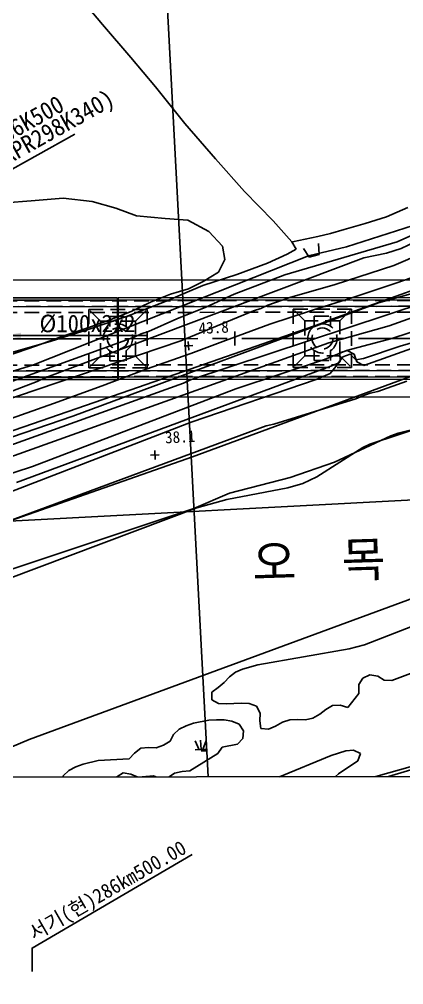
# Model space of a CAD drawing. Header units: millimetres. Extents: x 18534 to 19330, y 1103 to 1810.
# Drawn here: x 18821.5 to 18887.3, y 1362.6 to 1527.8 of the extents above; entities that cross this region are included whole.
import ezdxf
from ezdxf.enums import TextEntityAlignment as Align
from ezdxf.xclip import XClip

# ---------------------------------------------------------------- set-up
doc = ezdxf.new("R2010")
doc.units = ezdxf.units.MM
doc.header["$LTSCALE"] = 10
doc.header["$MEASUREMENT"] = 0
doc.header["$XCLIPFRAME"] = 2
for name, pattern in [('CENTER', [2, 1.25, -0.25, 0.25, -0.25]), ('DASHED2', [0.375, 0.25, -0.125]), ('HIDDEN', [0.375, 0.25, -0.125])]:
    doc.linetypes.add(name, pattern=pattern)
for name, color, linetype in [('TN-CABL', 4, 'Continuous'), ('TZ-BASE', 253, 'Continuous'), ('TZ-CABL', 4, 'Continuous'), ('TZ-LEAL', 1, 'Continuous'), ('TZ-LEAT', 3, 'Continuous')]:
    doc.layers.add(name, color=color, linetype=linetype)
doc.layers.add('TX-PAPR', color=2, linetype='Continuous', plot=False)
doc.styles.add('GHS', font='GulimChe.ttf')
doc.styles.add('GUL', font='GulimChe.ttf')
doc.styles.get("Standard").update_dxf_attribs({"font": 'GulimChe.ttf'})
doc.styles.add('굴림체', font='GulimChe.ttf')
doc.linetypes.add('ZIGZAG', pattern='A,0.0001,-0.2,[131,ltypeshp.shx,S=0.2,R=0,X=-0.2,Y=0],-0.4,[131,ltypeshp.shx,S=0.2,R=180,X=0.2,Y=0],-0.2', length=0.8001)
doc.dimstyles.get("Standard").update_dxf_attribs({"dimtxt": 0.18, "dimasz": 0.18, "dimexe": 0.18, "dimexo": 0.0625, "dimgap": 0.09, "dimtad": 0, "dimtih": 1, "dimtoh": 1, "dimdec": 4, "dimzin": 0, "dimdsep": 46, "dimtxsty": 'Standard', "dimcen": 0.09, "dimadec": 0, "dimazin": 0, "dimtfac": 1, "dimtdec": 4, "dimtofl": 0, "dimtmove": 0, "dimatfit": 3, "dimfxl": 0, "dimtolj": 1, "dimtzin": 0, "dimarcsym": 0})

# ---------------------------------------------------------------- blocks, each defined once
blk = doc.blocks.new('JD-FGHFH5FN')
at = {"layer": 'TZ-BASE'}
for p, q in [((223.83, 143.96), (242.42, -205.9)), ((217.39, 53.97, 41.48), (212.95, 59.25, 41.48)), ((222.24, 48.36, 41.48), (217.39, 53.97, 41.48)), ((226.41, 43.33, 41.48), (222.24, 48.36, 41.48)), ((231.47, 37.07, 41.48), (226.41, 43.33, 41.48)), ((236.69, 30.99, 41.48), (231.47, 37.07, 41.48)), ((241.68, 25.43, 41.48), (236.69, 30.99, 41.48)), ((246.59, 20.39, 41.48), (241.68, 25.43, 41.48)), ((205.16, 23.83, 40.01), (200.79, 23.46, 40.01)), ((210.66, 24.29, 40.01), (205.16, 23.83, 40.01)), ((215.59, 23.68, 40.01), (210.66, 24.29, 40.01)), ((219.63, 22.55, 40.01), (215.59, 23.68, 40.01)), ((223.19, 21.26, 40.01), (219.63, 22.55, 40.01)), ((265.97, 21.07, -1.15), (269.62, 22.68, -1.15)), ((228.08, 20.78, 40.01), (223.19, 21.26, 40.01)), ((231.99, 20.51, 40.01), (228.08, 20.78, 40.01)), ((235.54, 18.53, 40.01), (231.99, 20.51, 40.01)), ((249.78, 16.77, 41.48), (246.59, 20.39, 41.48)), ((258.75, 18.91, -1.15), (262.3, 19.9, -1.15)), ((262.3, 19.9, -1.15), (265.97, 21.07, -1.15)), ((310.49, 18.99, 41.99), (232.43, -6.85, 41.99)), ((237.89, 16.05, 40.01), (235.54, 18.53, 40.01)), ((254.2, 17.7, -1.15), (256.41, 18.23, -1.15)), ((256.41, 18.23, -1.15), (258.75, 18.91, -1.15)), ((259.14, 15.95, 41), (270.51, 19.57, 41)), ((267.78, 16.77, 41.99), (271.52, 18.43, 41.99)), ((248.58, 11.14, 41.99), (267.78, 16.77, 41.99)), ((250.49, 15.53, 41.48), (249.78, 16.77, 41.48)), ((249.9, 16.76, -1.15), (254.2, 17.7, -1.15)), ((268.49, 15.66, 42.99), (272.09, 17.36, 42.99)), ((238.3, 13.74, 40.01), (237.89, 16.05, 40.01)), ((248.95, 14.67, 41.48), (250.49, 15.53, 41.48)), ((251.75, 15.67, 40.14), (252.74, 14.18, 40.14)), ((252.64, 14.38, 41), (259.14, 15.95, 41)), ((254.43, 14.61, 40.14), (254.35, 16.49, 40.14)), ((264.62, 6.34, 41.99), (295, 14.93, 41.99)), ((265.98, 14.85, 42.99), (268.49, 15.66, 42.99)), ((205.54, -4.29, 41), (252.64, 14.38, 41)), ((207.39, -6.57, 42.99), (262.08, 14.02, 42.99)), ((237.21, 11.59, 40.01), (238.3, 13.74, 40.01)), ((245.6, 13.16, 41.48), (248.95, 14.67, 41.48)), ((252.74, 14.18, 40.14), (254.43, 14.61, 40.14)), ((262.08, 14.02, 42.99), (265.98, 14.85, 42.99)), ((272.13, 14.83, 39.99), (267.22, 12.73, 39.99)), ((234.61, 9.98, 40.01), (237.21, 11.59, 40.01)), ((240.38, 11.22, 41.48), (245.6, 13.16, 41.48)), ((267.22, 12.73, 39.99), (257.16, 9.47, 39.99)), ((302.13, 12.09, 39.99), (266.9, 0.21, 39.99)), ((267.71, 9.77, 43.16), (275.3, 12.39, 43.16)), ((101.46, 10.11), (298.24, 10.29)), ((232.08, 8.73, 40.01), (234.61, 9.98, 40.01)), ((234.51, 9.29, 41.48), (240.38, 11.22, 41.48)), ((239.87, 7.85, 41.99), (248.58, 11.14, 41.99)), ((227.97, 6.54, 41.48), (234.51, 9.29, 41.48)), ((229.01, 7.81, 40.01), (232.08, 8.73, 40.01)), ((257.16, 9.47, 39.99), (249.41, 7.28, 39.99)), ((272.24, 9.13, 42.99), (255.98, 3.32, 42.99)), ((260.19, 7.28, 43.16), (267.71, 9.77, 43.16)), ((150.04, 7.15), (219.94, 7.22)), ((150.04, 6.75), (219.94, 6.82)), ((219.94, 7.22), (219.96, -6.78)), ((220.04, 7.22), (289.94, 7.28)), ((220.04, 7.22), (220.06, -6.78)), ((220.04, 6.82), (289.94, 6.88)), ((225.56, 6.47, 40.01), (229.01, 7.81, 40.01)), ((235.02, 5.58, 41.99), (239.87, 7.85, 41.99)), ((249.41, 7.28, 39.99), (245.66, 5.93, 39.99)), ((253.32, 5.09, 43.16), (260.19, 7.28, 43.16)), ((266.41, 2.42, 41), (281.46, 7.79, 41)), ((212.28, -13.05, 41.99), (264.62, 6.34, 41.99)), ((221.47, 4.02, 41.48), (227.97, 6.54, 41.48)), ((222.26, 4.87, 40.01), (225.56, 6.47, 40.01)), ((230.07, 3.6, 41.99), (235.02, 5.58, 41.99)), ((244.46, 5.4, 39.99), (243.21, 4.95, 39.99)), ((245.66, 5.93, 39.99), (244.46, 5.4, 39.99)), ((245.98, 2.7, 43.16), (253.32, 5.09, 43.16)), ((290.85, 5.81, 37.99), (262.07, -4.38, 37.99)), ((214.85, 2.09, 40.01), (218.77, 3.49, 40.01)), ((214.91, 1.79, 41.48), (221.47, 4.02, 41.48)), ((218.77, 3.49, 40.01), (222.26, 4.87, 40.01)), ((225.22, 1.46, 41.99), (230.07, 3.6, 41.99)), ((243.21, 4.95, 39.99), (230.77, -0.17, 39.99)), ((255.98, 3.32, 42.99), (254.78, 2.78, 42.99)), ((208.42, -0.25, 41.48), (214.91, 1.79, 41.48)), ((210.58, 0.63, 40.01), (214.85, 2.09, 40.01)), ((254.78, 2.78, 42.99), (223.5, -8.09, 42.99)), ((238.44, -0.13, 43.16), (245.98, 2.7, 43.16)), ((256.11, -0.49, 41), (266.41, 2.42, 41)), ((278.52, 1.96, 38.99), (268.32, -1.08, 38.99)), ((189.09, -11.69, 41.99), (222.77, 0.47, 41.99)), ((206.05, -1.02, 40.01), (210.58, 0.63, 40.01)), ((220, -1), (220, 1.4)), ((222.77, 0.47, 41.99), (223.97, 1.01, 41.99)), ((223.97, 1.01, 41.99), (225.22, 1.46, 41.99)), ((240, -0.98), (240, 1.42)), ((266.9, 0.21, 39.99), (259.11, -1.8, 39.99)), ((260, -0.96), (260, 1.44)), ((230.77, -0.17, 39.99), (144.08, -29.42, 39.99)), ((182.45, -26.88, 41), (256.11, -0.49, 41)), ((201.09, -2.73, 40.01), (206.05, -1.02, 40.01)), ((201.81, -2.17, 41.48), (208.42, -0.25, 41.48)), ((231.33, -1.04, 43.77), (232.83, -0.96, 43.77)), ((232.08, -1, 43.77), (231.33, -1.04, 43.77)), ((232.04, -0.25, 43.77), (232.08, -1, 43.77)), ((232.12, -1.75, 43.77), (232.04, -0.25, 43.77)), ((232.49, -2.33, 43.16), (238.44, -0.13, 43.16)), ((268.32, -1.08, 38.99), (262.01, -3.16, 38.99)), ((224.81, -4.99, 43.16), (232.49, -2.33, 43.16)), ((259.11, -1.8, 39.99), (255.36, -3.33, 39.99)), ((258.5, -2.88, 38.99), (257.67, -3.97, 38.99)), ((259.24, -1.79, 37.99), (257.99, -2.19, 37.99)), ((257.99, -2.19, 37.99), (258.05, -3.64, 37.99)), ((259.75, -2.47, 38.99), (258.5, -2.88, 38.99)), ((260.41, -2.43, 37.99), (259.24, -1.79, 37.99)), ((260.71, -3.4, 38.99), (259.75, -2.47, 38.99)), ((260.91, -3.73, 37.99), (260.41, -2.43, 37.99)), ((262.01, -3.16, 38.99), (260.71, -3.4, 38.99)), ((700, -4.54), (0.04, -41.74)), ((188.94, -9.33, 41), (205.54, -4.29, 41)), ((256.47, -4.51, 38.99), (202.67, -24.4, 38.99)), ((255.36, -3.33, 39.99), (240.21, -8.39, 39.99)), ((258.05, -3.64, 37.99), (256.35, -5.73, 37.99)), ((257.67, -3.97, 38.99), (256.47, -4.51, 38.99)), ((262.07, -4.38, 37.99), (260.91, -3.73, 37.99)), ((150.06, -6.45), (219.96, -6.38)), ((206.19, -7.15, 42.99), (207.39, -6.57, 42.99)), ((217.31, -7.87, 43.16), (224.81, -4.99, 43.16)), ((220.06, -6.38), (289.96, -6.32)), ((232.76, -20.02, 39.99), (270.05, -6.25, 39.99)), ((256.35, -5.73, 37.99), (253.94, -6.8, 37.99)), ((150.06, -6.85), (219.96, -6.78)), ((223.5, -8.09, 42.99), (160.84, -29.73, 42.99)), ((231.22, -7.39, 41.99), (186.2, -23.6, 41.99)), ((186.28, -14.62, 42.99), (206.19, -7.15, 42.99)), ((208.99, -10.87, 43.16), (217.31, -7.87, 43.16)), ((220.06, -6.78), (289.96, -6.72)), ((232.43, -6.85, 41.99), (231.22, -7.39, 41.99)), ((253.94, -6.8, 37.99), (232.53, -14.11, 37.99)), ((269.46, -7.08, 37.99), (264.46, -8.84, 37.99)), ((101.48, -9.89), (298.26, -9.71)), ((240.21, -8.39, 39.99), (205.4, -21.65, 39.99)), ((261.91, -9.56, 37.99), (260.7, -10.1, 37.99)), ((263.16, -9.11, 37.99), (261.91, -9.56, 37.99)), ((264.46, -8.84, 37.99), (263.16, -9.11, 37.99)), ((200.79, -13.82, 43.16), (208.99, -10.87, 43.16)), ((260.7, -10.1, 37.99), (246.7, -14.41, 37.99)), ((199.72, -17.33, 41.99), (212.28, -13.05, 41.99)), ((232.53, -14.11, 37.99), (190.7, -30.18, 37.99)), ((245.4, -14.69, 37.99), (198.07, -32.23, 37.99)), ((246.7, -14.41, 37.99), (245.4, -14.69, 37.99)), ((274.52, -14.07, 36.99), (263.11, -17.83, 36.99)), ((274.48, -14.35, 36.99), (267.98, -15.95, 36.99)), ((266.73, -16.4, 36.99), (257.07, -20.91, 36.99)), ((267.98, -15.95, 36.99), (266.73, -16.4, 36.99)), ((263.11, -17.83, 36.99), (261.91, -18.41, 36.99)), ((225.59, -19.74, 38.06), (227.09, -19.66, 38.06)), ((226.34, -19.7, 38.06), (225.59, -19.74, 38.06)), ((226.3, -18.95, 38.06), (226.34, -19.7, 38.06)), ((226.38, -20.45, 38.06), (226.3, -18.95, 38.06)), ((261.91, -18.41, 36.99), (254.03, -23.45, 36.99)), ((195.18, -33.23, 39.99), (232.76, -20.02, 39.99)), ((257.07, -20.91, 36.99), (249.47, -23.53, 36.99)), ((205.4, -21.65, 39.99), (181.43, -29.6, 39.99)), ((249.47, -23.53, 36.99), (239.08, -26.23, 36.99)), ((251.63, -24.56, 36.99), (249.08, -25.34, 36.99)), ((254.03, -23.45, 36.99), (251.63, -24.56, 36.99)), ((239.08, -26.23, 36.99), (232.97, -28.87, 36.99)), ((249.08, -25.34, 36.99), (238.65, -27.34, 36.99)), ((204.82, -68.41, 1.89), (318.11, -26.69, 1.89)), ((238.65, -27.34, 36.99), (233.5, -28.75, 36.99)), ((232.97, -28.87, 36.99), (198.95, -40.21, 36.99)), ((233.5, -28.75, 36.99), (201.22, -40.89, 36.99)), ((272.45, -48.22, 36.99), (262.2, -52.23, 36.99)), ((262.2, -52.23, 36.99), (259.6, -52.91, 36.99)), ((259.6, -52.91, 36.99), (243.95, -55.63, 36.99)), ((266.9, -58.28, 36.99), (279.44, -53.6, 36.99)), ((243.95, -55.63, 36.99), (241.35, -56.36, 36.99)), ((239.09, -57.69, 36.99), (238.17, -58.65, 36.99)), ((240.15, -56.89, 36.99), (239.09, -57.69, 36.99)), ((241.35, -56.36, 36.99), (240.15, -56.89, 36.99)), ((261.93, -57.89, 36.99), (263.13, -57.31, 36.99)), ((263.13, -57.31, 36.99), (264.46, -57.56, 36.99)), ((264.46, -57.56, 36.99), (265.58, -58.25, 36.99)), ((238.17, -58.65, 36.99), (237.15, -59.53, 36.99)), ((261.23, -59.02, 36.99), (261.93, -57.89, 36.99)), ((261.26, -60.55, 36.99), (261.23, -59.02, 36.99)), ((265.58, -58.25, 36.99), (266.9, -58.28, 36.99)), ((236.09, -60.32, 36.99), (236.07, -61.63, 36.99)), ((237.15, -59.53, 36.99), (236.09, -60.32, 36.99)), ((259.35, -62.91, 36.99), (261.26, -60.55, 36.99)), ((236.07, -61.63, 36.99), (237.23, -62.24, 36.99)), ((237.23, -62.24, 36.99), (238.55, -62.31, 36.99)), ((238.55, -62.31, 36.99), (241.17, -62.19, 36.99)), ((241.17, -62.19, 36.99), (242.49, -62.27, 36.99)), ((242.49, -62.27, 36.99), (243.74, -62.69, 36.99)), ((243.74, -62.69, 36.99), (244.32, -63.89, 36.99)), ((255.6, -63.3, 36.99), (256.71, -62.59, 36.99)), ((256.71, -62.59, 36.99), (258.06, -62.53, 36.99)), ((258.06, -62.53, 36.99), (259.35, -62.91, 36.99)), ((244.32, -63.89, 36.99), (244.29, -65.21, 36.99)), ((253.38, -64.76, 36.99), (254.54, -64.09, 36.99)), ((254.54, -64.09, 36.99), (255.6, -63.3, 36.99)), ((231.7, -66.04, 36.99), (230.5, -66.62, 36.99)), ((232.96, -65.63, 36.99), (231.7, -66.04, 36.99)), ((235.56, -65.12, 36.99), (232.96, -65.63, 36.99)), ((236.87, -65.02, 36.99), (235.56, -65.12, 36.99)), ((238.19, -65.04, 36.99), (236.87, -65.02, 36.99)), ((239.52, -65.29, 36.99), (238.19, -65.04, 36.99)), ((240.77, -65.81, 36.99), (239.52, -65.29, 36.99)), ((241.47, -66.91, 36.99), (240.77, -65.81, 36.99)), ((244.29, -65.21, 36.99), (244.44, -66.52, 36.99)), ((245.76, -66.63, 36.99), (246.96, -66.1, 36.99)), ((246.96, -66.1, 36.99), (248.16, -65.43, 36.99)), ((248.16, -65.43, 36.99), (249.41, -65.02, 36.99)), ((249.41, -65.02, 36.99), (250.76, -64.96, 36.99)), ((250.76, -64.96, 36.99), (252.08, -65.04, 36.99)), ((252.08, -65.04, 36.99), (253.38, -64.76, 36.99)), ((229.54, -67.54, 36.99), (228.93, -68.7, 36.99)), ((230.5, -66.62, 36.99), (229.54, -67.54, 36.99)), ((241.36, -68.23, 36.99), (241.47, -66.91, 36.99)), ((244.44, -66.52, 36.99), (245.76, -66.63, 36.99)), ((107.12, -109.66, 1.89), (204.82, -68.41, 1.89)), ((227.78, -69.37, 36.99), (226.53, -69.86, 36.99)), ((228.93, -68.7, 36.99), (227.78, -69.37, 36.99)), ((233.23, -68.64, 36.79), (233.92, -70.15, 36.79)), ((234.23, -70.13, 36.79), (234.13, -68.53, 36.79)), ((234.55, -70.11, 36.79), (235.08, -68.57, 36.79)), ((237.83, -69.71, 36.99), (240.44, -69.2, 36.99)), ((240.44, -69.2, 36.99), (241.36, -68.23, 36.99)), ((222.84, -70.73, 36.99), (221.92, -71.69, 36.99)), ((223.9, -69.89, 36.99), (222.84, -70.73, 36.99)), ((225.21, -69.79, 36.99), (223.9, -69.89, 36.99)), ((226.53, -69.86, 36.99), (225.21, -69.79, 36.99)), ((232.31, -73.77, 36.99), (237.13, -70.83, 36.99)), ((233.24, -70.18, 36.79), (235.23, -70.08, 36.79)), ((234.25, -70.36, 36.79), (235.22, -70.33, 36.79)), ((237.13, -70.83, 36.99), (237.83, -69.71, 36.99)), ((256.52, -71.15, 39.99), (259.02, -70.33, 39.99)), ((259.02, -70.33, 39.99), (260.33, -70.23, 39.99)), ((260.33, -70.23, 39.99), (261.54, -70.79, 39.99)), ((261.54, -70.79, 39.99), (261.07, -72.04, 39.99)), ((203.59, -92.84, 39.99), (256.52, -71.15, 39.99)), ((214.03, -72.61, 36.99), (212.78, -73.11, 36.99)), ((216.63, -72.01, 36.99), (214.03, -72.61, 36.99)), ((221.92, -71.69, 36.99), (216.63, -72.01, 36.99)), ((253.39, -78.65, 36.99), (277.64, -71.35, 36.99)), ((261.07, -72.04, 39.99), (257.75, -74.29, 39.99)), ((211.58, -73.73, 36.99), (210.62, -74.65, 36.99)), ((212.78, -73.11, 36.99), (211.58, -73.73, 36.99)), ((219.78, -74.81, 36.99), (220.89, -74.1, 36.99)), ((220.89, -74.1, 36.99), (222.22, -74.35, 36.99)), ((222.22, -74.35, 36.99), (223.47, -74.86, 36.99)), ((228.6, -74.9, 36.99), (229.7, -74.15, 36.99)), ((229.7, -74.15, 36.99), (231, -73.87, 36.99)), ((231, -73.87, 36.99), (232.31, -73.77, 36.99)), ((257.75, -74.29, 39.99), (256.79, -75.21, 39.99)), ((258.85, -76.26, 39.99), (270.4, -72.98, 39.99)), ((262.8, -81.3, 37.99), (286.75, -73.22, 37.99)), ((288.41, -72.79, 37.99), (263.15, -81.24, 37.99)), ((210.62, -74.65, 36.99), (210.54, -75.97, 36.99)), ((223.47, -74.86, 36.99), (226.09, -74.61, 36.99)), ((226.09, -74.61, 36.99), (227.29, -75.17, 36.99))]:
    blk.add_line(p, q, dxfattribs=at)
at = {"layer": 'TZ-BASE', "linetype": 'DASHED2'}
for p, q in [((225, 5.22), (215, 5.21)), ((215, 5.21), (215, -4.79)), ((217, 3.21), (215, 5.21)), ((223, 3.22), (225, 5.22)), ((225, -4.78), (225, 5.22)), ((260, 5.26), (250, 5.25)), ((250, 5.25), (250, -4.75)), ((252, 3.25), (250, 5.25)), ((258, 3.25), (260, 5.26)), ((260, -4.74), (260, 5.26)), ((218.6, 4.02), (218.6, 2.29)), ((218.6, 4.02), (221.4, 4.02)), ((221.4, 4.02), (221.4, 2.29)), ((253.6, 4.05), (253.6, 2.32)), ((253.6, 4.05), (256.4, 4.05)), ((256.4, 4.05), (256.4, 2.32)), ((223, 3.22), (217, 3.21)), ((217, 3.21), (217, -2.79)), ((223, -2.78), (223, 3.22)), ((252, 3.25), (252, -2.75)), ((258, 3.25), (252, 3.25)), ((258, -2.75), (258, 3.25)), ((217, -2.79), (215, -4.79)), ((217, -2.79), (223, -2.78)), ((218.6, -1.86), (218.6, -3.58)), ((221.4, -1.85), (221.4, -3.58)), ((223, -2.78), (225, -4.78)), ((252, -2.75), (250, -4.75)), ((252, -2.75), (258, -2.75)), ((253.6, -1.82), (253.6, -3.55)), ((256.4, -1.82), (256.4, -3.55)), ((258, -2.75), (260, -4.74)), ((215, -4.79), (225, -4.78)), ((218.6, -3.58), (221.4, -3.58)), ((250, -4.75), (260, -4.74)), ((253.6, -3.55), (256.4, -3.55))]:
    blk.add_line(p, q, dxfattribs=at)
at = {"layer": 'TZ-BASE', "linetype": 'CENTER'}
blk.add_lwpolyline([(0, 0), (101.2, 0.09), (298.8, 0.27), (498.8, 0.46), (700, 0.64)], dxfattribs=at)
at = {"layer": 'TZ-BASE', "linetype": 'DASHED2'}
for centre, radius in [((220, 0.22), 2.5), ((220, 0.22), 1.8), ((255, 0.25), 2.5), ((255, 0.25), 1.8)]:
    blk.add_circle(centre, radius, dxfattribs=at)
at = {"layer": 'TZ-BASE'}
for s, height, rotation, style, p in [('43.8', 2, 3.042, 'GUL', (233.86, 0.99, 39.98)), ('38.1', 2, 3.042, 'GUL', (228.12, -17.72, 39.98)), ('오  목  천', 6, 1.7987, 'GHS', (243.08, -41.16))]:
    blk.add_text(s, height=height, rotation=rotation, dxfattribs=dict(at, style=style)).set_placement(p)
blk = doc.blocks.new('JD-FRYJF7GJK')
at = {"layer": 'TZ-BASE', "flags": 128}
blk.add_lwpolyline([(199.87, 87.43), (199.87, 103.14), (212.53, 110.22)], dxfattribs=at)
at = {"layer": 'TZ-BASE', "style": '굴림체'}
for s, p in [('(KPR298K340)', (199.37, 104)), ('286K500', (199.17, 107.76))]:
    blk.add_text(s, height=3, rotation=29.2387, dxfattribs=at).set_placement(p)
blk.add_text('Ø100x2x2', height=3, rotation=0.0518, dxfattribs=at).set_placement((214.73, 77.82), align=Align.MIDDLE)
at = {"layer": 'TZ-BASE'}
blk.add_leader([(200.37, 75.74), (225.03, 75.74)], dimstyle='Standard', override={"dimtxt": 3, "dimasz": 3, "dimexe": 2, "dimexo": 3, "dimgap": 1, "dimtad": 0, "dimtih": 0, "dimtxsty": '굴림체', "dimcen": 1, "dimaunit": 1, "dimadec": 8, "dimtix": 1, "dimtofl": 1, "dimtmove": 2, "dimtvp": 2}, dxfattribs=at)

msp = doc.modelspace()

# ---------------------------------------------------------------- linework, layer by layer
at = {"layer": 'TN-CABL', "linetype": 'ZIGZAG', "ltscale": 0.5}
for points in [[(18691.4, 1478.54), (18966.21, 1478.79)], [(18691.41, 1467.54), (18966.22, 1467.79)]]:
    msp.add_lwpolyline(points, dxfattribs=at)
at = {"layer": 'TX-PAPR'}
msp.add_lwpolyline([(18618.3, 1547.97), (19318.3, 1548.61), (19318.44, 1398.61), (18618.44, 1397.97)], close=True, dxfattribs=at)
at = {"layer": 'TZ-CABL', "linetype": 'HIDDEN'}
for points in [[(18691.14, 1479.54), (18966.46, 1479.79)], [(18691.15, 1477.54), (18966.46, 1477.79)], [(18691.4, 1478.54), (18966.21, 1478.79)], [(18691.15, 1468.54), (18966.47, 1468.79)], [(18691.41, 1467.54), (18966.22, 1467.79)], [(18691.16, 1466.54), (18966.47, 1466.79)]]:
    msp.add_lwpolyline(points, dxfattribs=at)
at = {"layer": 'TZ-LEAL'}
msp.add_lwpolyline([(18851.07, 1384.9), (18823.68, 1368.87), (18823.68, 1364.87)], dxfattribs=at)

# ---------------------------------------------------------------- block references
at = {"layer": 'TZ-BASE'}
ref = msp.add_blockref('JD-FGHFH5FN', (18618.37, 1472.97), dxfattribs=at)
XClip(ref).set_block_clipping_path([(-0.06892623, 74.9999684505), (699.9307781647, 75.6432796843), (700.0686306225, -74.3566569714), (0.06892623, -74.9999684505)])
msp.add_blockref('JD-FRYJF7GJK', (18618.44, 1397.97), dxfattribs=at)

# ---------------------------------------------------------------- texts
at = {"layer": 'TZ-LEAT'}
msp.add_text('서기(현)286km500.00', height=2.5, rotation=30, dxfattribs=at).set_placement((18837.18, 1377.66), align=Align.CENTER)

doc.saveas('drawing.dxf')
